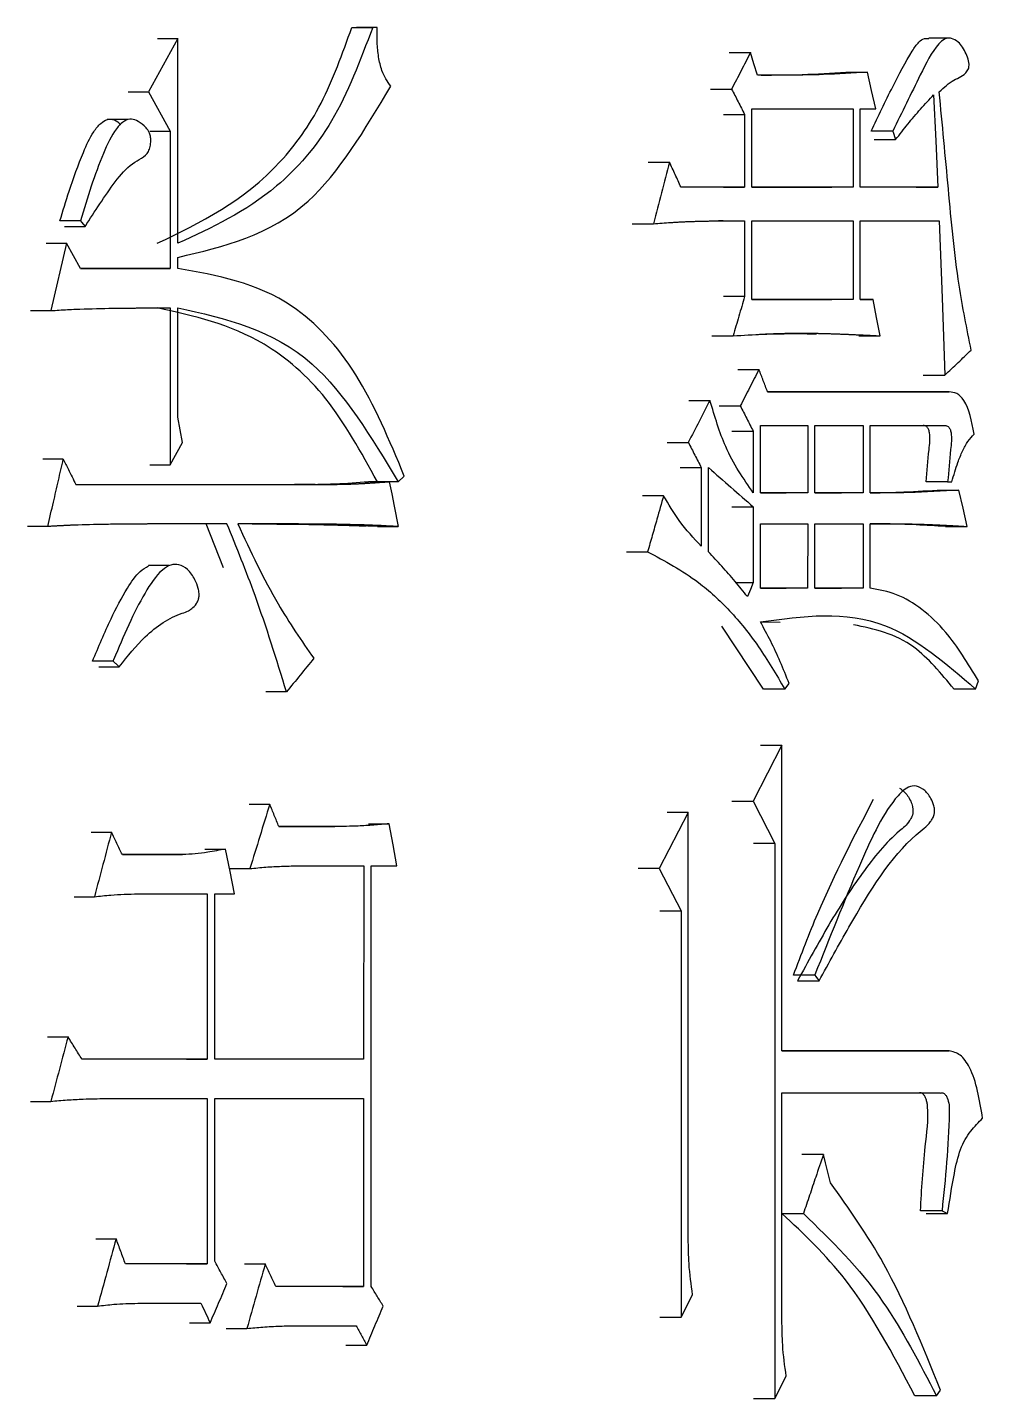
# Model space of a CAD drawing. Header units: millimetres. Extents: x 2003 to 4439, y 563 to 2285.
# Drawn here: x 2878.92 to 2882.61, y 730.32 to 735.61 of the extents above; entities that cross this region are included whole.
import ezdxf

# ---------------------------------------------------------------- set-up
doc = ezdxf.new("R2010")
doc.units = ezdxf.units.MM

msp = doc.modelspace()

# ---------------------------------------------------------------- linework, layer by layer
at = {"color": 7, "linetype": 'Continuous', "lineweight": 25}
for p, q in [((2880.2685, 735.6119), (2880.1884, 735.6119)), ((2880.2685, 735.6119), (2880.251, 735.6119)), ((2879.4991, 735.5686), (2879.3861, 735.3631)), ((2879.42, 735.5686), (2879.4991, 735.5686)), ((2879.4991, 734.779), (2879.4991, 735.5686)), ((2882.4809, 735.57), (2882.3972, 735.57)), ((2881.6267, 735.5146), (2881.7088, 735.5146)), ((2882.0775, 735.4389), (2882.1604, 735.4389)), ((2881.5546, 735.374), (2881.6365, 735.374)), ((2879.3071, 735.3631), (2879.3861, 735.3631)), ((2879.3861, 735.3631), (2879.4694, 735.2117)), ((2881.6045, 735.2766), (2881.6866, 735.2766)), ((2881.6866, 735.2766), (2881.6866, 734.9953)), ((2881.7143, 734.9953), (2881.7143, 735.2982)), ((2881.7143, 735.2982), (2882.1057, 735.2982)), ((2882.1057, 735.2982), (2882.1057, 734.9954)), ((2882.1331, 735.2982), (2882.1932, 735.2982)), ((2882.1331, 734.9954), (2882.1331, 735.2982)), ((2879.3055, 735.2563), (2879.2262, 735.2563)), ((2879.3903, 735.2117), (2879.4694, 735.2117)), ((2879.4694, 735.2117), (2879.4694, 734.6816)), ((2882.2587, 735.2117), (2882.1758, 735.2117)), ((2882.2587, 735.2117), (2882.2696, 735.1792)), ((2882.1867, 735.1792), (2882.2696, 735.1792)), ((2881.3147, 735.0927), (2881.3963, 735.0927)), ((2881.6866, 734.9953), (2881.4412, 734.9953)), ((2881.6045, 734.9953), (2881.6866, 734.9953)), ((2882.1057, 734.9954), (2881.7143, 734.9953)), ((2881.7143, 734.9953), (2882.0228, 734.9954)), ((2882.1057, 734.9954), (2882.0231, 734.9954)), ((2882.4324, 734.9954), (2882.1331, 734.9954)), ((2882.3493, 734.9954), (2882.4324, 734.9954)), ((2879.123, 734.8655), (2879.044, 734.8655)), ((2879.0619, 734.844), (2879.1409, 734.844)), ((2881.2531, 734.8547), (2881.3346, 734.8547)), ((2881.6042, 734.8655), (2881.586, 734.8655)), ((2881.6866, 734.8655), (2881.6866, 734.5735)), ((2881.7143, 734.5627), (2881.7143, 734.8655)), ((2881.7143, 734.8655), (2882.1057, 734.8655)), ((2882.1057, 734.8655), (2882.1057, 734.5627)), ((2882.1331, 734.8655), (2882.4379, 734.8655)), ((2882.1331, 734.5627), (2882.1331, 734.8655)), ((2878.9904, 734.779), (2879.069, 734.779)), ((2879.069, 734.779), (2879.0088, 734.5194)), ((2879.123, 734.6816), (2879.069, 734.779)), ((2879.4694, 734.6816), (2879.123, 734.6816)), ((2879.123, 734.6816), (2879.3899, 734.6816)), ((2879.3903, 734.6816), (2879.4694, 734.6816)), ((2879.4991, 734.6816), (2879.4991, 734.7249)), ((2881.6866, 734.5735), (2881.6045, 734.5735)), ((2879.4694, 734.5302), (2879.4694, 733.9244)), ((2879.4991, 734.1083), (2879.4991, 734.5302)), ((2882.1057, 734.5627), (2881.7143, 734.5627)), ((2881.7143, 734.5627), (2882.0228, 734.5627)), ((2882.1057, 734.5627), (2882.0231, 734.5627)), ((2882.1823, 734.5627), (2882.1331, 734.5627)), ((2882.1331, 734.5627), (2882.1823, 734.5627)), ((2878.9303, 734.5194), (2879.0088, 734.5194)), ((2881.5601, 734.422), (2881.6421, 734.422)), ((2882.1268, 734.422), (2882.2096, 734.422)), ((2881.6599, 734.2922), (2881.742, 734.2922)), ((2882.3763, 734.2706), (2882.4595, 734.2706)), ((2882.4757, 734.2057), (2881.7753, 734.2057)), ((2881.7753, 734.2057), (2882.3923, 734.2057)), ((2882.3923, 734.2057), (2882.4757, 734.2057)), ((2881.4711, 734.1732), (2881.5529, 734.1732)), ((2881.5879, 734.1516), (2881.6699, 734.1516)), ((2879.5169, 734.0109), (2879.4991, 734.1083)), ((2881.6378, 734.0542), (2881.7199, 734.0542)), ((2881.7199, 734.0542), (2881.7199, 733.8162)), ((2881.7476, 733.8163), (2881.7476, 734.0759)), ((2881.7476, 734.0759), (2881.93, 734.0759)), ((2881.93, 734.0759), (2881.93, 733.8163)), ((2881.9575, 733.8163), (2881.9575, 734.0759)), ((2881.9575, 734.0759), (2882.144, 734.0759)), ((2882.144, 734.0759), (2882.144, 733.8163)), ((2882.1714, 734.0759), (2882.4595, 734.0759)), ((2882.1714, 733.8163), (2882.1714, 734.0759)), ((2879.4694, 733.9244), (2879.5169, 734.0109)), ((2881.3874, 734.011), (2881.4691, 734.011)), ((2879.0569, 733.946), (2878.9784, 733.946)), ((2879.3903, 733.9244), (2879.4694, 733.9244)), ((2881.4377, 733.9136), (2881.5195, 733.9136)), ((2881.5195, 733.9136), (2881.5195, 733.6107)), ((2881.5474, 733.5891), (2881.5474, 733.9136)), ((2879.105, 733.8487), (2880.0295, 733.8487)), ((2879.105, 733.8487), (2879.9493, 733.8487)), ((2880.0295, 733.8487), (2879.9498, 733.8487)), ((2880.3149, 733.8595), (2880.2348, 733.8595)), ((2880.3497, 733.8595), (2880.2695, 733.8595)), ((2880.3497, 733.8595), (2880.3728, 733.8811)), ((2882.4703, 733.8595), (2882.3871, 733.8595)), ((2882.4703, 733.8595), (2882.4865, 733.8595)), ((2881.3739, 733.8055), (2881.2923, 733.8055)), ((2881.93, 733.8163), (2881.7476, 733.8163)), ((2881.7476, 733.8163), (2881.8473, 733.8163)), ((2881.93, 733.8163), (2881.8476, 733.8163)), ((2882.144, 733.8163), (2881.9575, 733.8163)), ((2881.9575, 733.8163), (2882.0611, 733.8163)), ((2882.144, 733.8163), (2882.0613, 733.8163)), ((2882.4301, 733.8271), (2882.5135, 733.8271)), ((2881.6378, 733.7622), (2881.7199, 733.7622)), ((2881.7199, 733.7622), (2881.7199, 733.4701)), ((2878.9968, 733.6864), (2878.9183, 733.6864)), ((2879.6753, 733.527), (2879.6088, 733.6972)), ((2879.7915, 733.6967), (2879.7301, 733.697)), ((2880.2691, 733.6864), (2880.1944, 733.6892)), ((2880.2695, 733.6864), (2880.3497, 733.6864)), ((2881.7476, 733.4485), (2881.7476, 733.6973)), ((2881.7476, 733.6973), (2881.93, 733.6973)), ((2881.93, 733.6973), (2881.9299, 733.4485)), ((2881.9575, 733.4485), (2881.9575, 733.6973)), ((2881.9575, 733.6973), (2882.144, 733.6973)), ((2882.144, 733.6973), (2882.144, 733.4485)), ((2882.1714, 733.4485), (2882.1714, 733.6973)), ((2882.4626, 733.6865), (2882.5459, 733.6865)), ((2881.2306, 733.5891), (2881.3121, 733.5891)), ((2879.4654, 733.5355), (2879.3859, 733.5355)), ((2881.6535, 733.4701), (2881.7199, 733.4701)), ((2881.9299, 733.4485), (2881.7476, 733.4485)), ((2881.7476, 733.4485), (2881.8473, 733.4485)), ((2881.9299, 733.4485), (2881.8476, 733.4485)), ((2882.144, 733.4485), (2881.9575, 733.4485)), ((2881.9575, 733.4485), (2882.0611, 733.4485)), ((2882.144, 733.4485), (2882.0613, 733.4485)), ((2881.8234, 733.3164), (2881.7482, 733.3175)), ((2881.7591, 733.059), (2881.5982, 733.302)), ((2879.1935, 733.1455), (2879.2727, 733.1455)), ((2879.9183, 733.0483), (2879.8387, 733.0483)), ((2881.8417, 733.059), (2881.8582, 733.0807)), ((2882.5783, 733.0593), (2882.495, 733.0593)), ((2882.5783, 733.0593), (2882.589, 733.0915)), ((2881.8306, 732.8427), (2881.7198, 732.6264)), ((2881.7484, 732.8427), (2881.8306, 732.8427)), ((2881.8306, 731.6636), (2881.8306, 732.8427)), ((2881.6378, 732.6264), (2881.7198, 732.6264)), ((2881.7198, 732.6264), (2881.803, 732.4641)), ((2879.7741, 732.6155), (2879.8536, 732.6155)), ((2881.4691, 732.5831), (2881.357, 732.3667)), ((2881.4691, 732.5831), (2881.3874, 732.5831)), ((2880.1055, 732.529), (2879.8888, 732.529)), ((2879.8888, 732.529), (2880.0252, 732.529)), ((2880.0256, 732.529), (2880.1055, 732.529)), ((2880.2348, 732.5398), (2880.3149, 732.5398)), ((2879.164, 732.5073), (2879.2428, 732.5073)), ((2881.803, 732.4641), (2881.7208, 732.4641)), ((2881.803, 732.4641), (2881.8029, 730.3223)), ((2879.5169, 732.4208), (2879.2847, 732.4208)), ((2879.2847, 732.4208), (2879.4374, 732.4208)), ((2879.4378, 732.4208), (2879.5169, 732.4208)), ((2879.6034, 732.4424), (2879.6827, 732.4424)), ((2879.6982, 732.3667), (2879.7771, 732.3667)), ((2879.9592, 732.3775), (2880.2162, 732.3775)), ((2880.2162, 732.3775), (2880.2161, 731.6311)), ((2880.2452, 732.3775), (2880.3439, 732.3775)), ((2881.357, 732.3667), (2881.2755, 732.3667)), ((2881.357, 732.3667), (2881.4412, 732.2045)), ((2879.0982, 732.2585), (2879.177, 732.2585)), ((2879.3443, 732.2694), (2879.6117, 732.2694)), ((2879.6117, 732.2694), (2879.6117, 731.6311)), ((2879.6413, 732.2694), (2879.7181, 732.2694)), ((2879.6413, 731.6311), (2879.6413, 732.2694)), ((2881.3595, 732.2045), (2881.4412, 732.2045)), ((2881.9574, 731.9557), (2881.8747, 731.9557)), ((2881.8912, 731.9341), (2881.9739, 731.9341)), ((2878.9964, 731.7177), (2879.075, 731.7177)), ((2879.6117, 731.6311), (2879.129, 731.6311)), ((2879.5325, 731.6311), (2879.6117, 731.6311)), ((2880.2161, 731.6311), (2879.6413, 731.6311)), ((2880.2161, 731.6311), (2880.1362, 731.6311)), ((2882.4757, 731.6636), (2881.8306, 731.6636)), ((2881.8306, 731.6636), (2882.3923, 731.6636)), ((2882.3924, 731.6636), (2882.4757, 731.6636)), ((2878.9303, 731.4689), (2879.0088, 731.4689)), ((2879.2189, 731.4797), (2879.6117, 731.4797)), ((2879.6117, 731.4797), (2879.6117, 730.8415)), ((2879.6413, 731.4797), (2880.2161, 731.4797)), ((2879.6413, 730.8523), (2879.6413, 731.4797)), ((2880.2161, 731.4797), (2880.2161, 730.7549)), ((2881.8306, 731.5014), (2882.4433, 731.5014)), ((2881.8306, 730.6251), (2881.8306, 731.5014)), ((2882.3599, 731.5014), (2882.4433, 731.5014)), ((2881.9905, 731.2634), (2881.908, 731.2634)), ((2881.8307, 731.0362), (2881.9134, 731.0362)), ((2882.4486, 731.047), (2882.3653, 731.047)), ((2882.4486, 731.047), (2882.4703, 731.0362)), ((2879.1819, 730.9388), (2879.2607, 730.9388)), ((2879.6117, 730.8415), (2879.2966, 730.8415)), ((2879.5325, 730.8415), (2879.6117, 730.8415)), ((2879.7564, 730.8415), (2879.8359, 730.8415)), ((2880.2161, 730.7549), (2879.8771, 730.7549)), ((2880.1362, 730.7549), (2880.2161, 730.7549)), ((2881.4411, 730.636), (2881.4859, 730.7225)), ((2879.1102, 730.6792), (2879.1889, 730.6792)), ((2879.3443, 730.69), (2879.588, 730.69)), ((2879.5443, 730.6143), (2879.6236, 730.6143)), ((2881.3595, 730.636), (2881.4411, 730.636)), ((2879.6859, 730.5927), (2879.7653, 730.5927)), ((2879.9592, 730.6035), (2880.187, 730.6035)), ((2880.1478, 730.5278), (2880.2278, 730.5278)), ((2881.8029, 730.3223), (2881.8472, 730.4088)), ((2882.427, 730.3331), (2882.4432, 730.3547)), ((2881.7207, 730.3223), (2881.8029, 730.3223)), ((2882.427, 730.3331), (2882.3437, 730.3331))]:
    msp.add_line(p, q, dxfattribs=at)
at = {"color": 7, "linetype": 'Continuous', "lineweight": 25, "flags": 128}
for points in [[(2880.171, 735.6119), (2880.2029, 735.6119), (2880.251, 735.6119)], [(2881.7365, 735.428), (2881.7226, 735.4713), (2881.7088, 735.5146)], [(2882.1932, 735.2982), (2882.1768, 735.3686), (2882.1604, 735.4389)], [(2882.4162, 735.3523), (2882.4243, 735.1738), (2882.4324, 734.9954)], [(2879.123, 734.8655), (2879.1276, 734.86), (2879.1343, 734.852), (2879.141, 734.8439)], [(2882.4379, 734.8655), (2882.4487, 734.5681), (2882.4595, 734.2706)], [(2882.2096, 734.422), (2882.1959, 734.4923), (2882.1823, 734.5627)], [(2880.3149, 733.8595), (2880.3244, 733.8122), (2880.3339, 733.7648), (2880.3497, 733.6864)], [(2882.5459, 733.6865), (2882.5297, 733.7568), (2882.5135, 733.8271)], [(2881.7199, 733.4701), (2881.7088, 733.4431), (2881.6977, 733.416)], [(2881.8417, 733.059), (2881.811, 733.059), (2881.7851, 733.059), (2881.7591, 733.059)], [(2881.4691, 730.9388), (2881.4691, 731.4858), (2881.4691, 732.5831)], [(2880.3439, 732.3775), (2880.3294, 732.4587), (2880.3149, 732.5398)], [(2879.7181, 732.2694), (2879.7004, 732.3559), (2879.6827, 732.4424)], [(2880.2452, 730.7549), (2880.2452, 731.3888), (2880.2452, 732.3775)], [(2881.4412, 732.2045), (2881.4411, 731.6575), (2881.4411, 730.636)], [(2881.9574, 731.9557), (2881.9616, 731.9502), (2881.9678, 731.9422), (2881.9739, 731.9341)], [(2882.018, 731.1552), (2882.0064, 731.2007), (2881.9984, 731.2321), (2881.9905, 731.2634)], [(2882.3871, 731.0362), (2882.4208, 731.0362), (2882.4455, 731.0362), (2882.4703, 731.0362)]]:
    msp.add_lwpolyline(points, dxfattribs=at)
at = {"color": 7, "linetype": 'Continuous', "lineweight": 25}
for points, knots in [([(2879.4196, 734.779), (2879.5864, 734.8596), (2879.8209, 734.9728), (2880.0622, 735.3103), (2880.1341, 735.5105), (2880.1706, 735.6119)], [0, 0, 0, 0, 0.549349, 0.771863, 1, 1, 1, 1]), ([(2880.251, 735.6119), (2880.2029, 735.4849), (2880.108, 735.2346), (2879.8449, 734.9382), (2879.6296, 734.8391), (2879.4991, 734.779)], [0, 0, 0, 0, 0.288413, 0.568681, 1, 1, 1, 1]), ([(2880.3207, 735.3848), (2880.308, 735.4035), (2880.2866, 735.4347), (2880.273, 735.498), (2880.2674, 735.5544), (2880.2681, 735.5927), (2880.2685, 735.6119)], [0, 0, 0, 0, 0.328875, 0.550213, 0.774687, 1, 1, 1, 1]), ([(2882.1756, 735.2117), (2882.2028, 735.2694), (2882.2533, 735.3761), (2882.3143, 735.4919), (2882.3557, 735.5544), (2882.3784, 735.5709), (2882.3915, 735.5695), (2882.3971, 735.5689)], [0, 0, 0, 0, 0.413641, 0.765896, 0.87196, 0.944962, 1, 1, 1, 1]), ([(2882.4378, 735.3632), (2882.4564, 735.3804), (2882.4832, 735.4053), (2882.5212, 735.4211), (2882.5411, 735.4346), (2882.5504, 735.4517), (2882.5529, 735.4609), (2882.5534, 735.4715), (2882.5503, 735.4892), (2882.5375, 735.5207), (2882.5158, 735.5555), (2882.4854, 735.5716), (2882.4587, 735.5707), (2882.414, 735.528), (2882.3503, 735.4004), (2882.2937, 735.2839), (2882.2587, 735.2117)], [0, 0, 0, 0, 0.116369, 0.168042, 0.220216, 0.232026, 0.241704, 0.251433, 0.264352, 0.29834, 0.371993, 0.42265, 0.473324, 0.517975, 0.701297, 1, 1, 1, 1]), ([(2881.7088, 735.5146), (2881.6967, 735.4911), (2881.6727, 735.4443), (2881.6486, 735.3974), (2881.6365, 735.374)], [0, 0, 0, 0, 0.499999, 1, 1, 1, 1]), ([(2882.1604, 735.4389), (2882.104, 735.4355), (2882.044, 735.4319), (2881.9802, 735.4298), (2881.9695, 735.4295), (2881.9553, 735.4292), (2881.9411, 735.4289), (2881.9269, 735.4286), (2881.9163, 735.4284), (2881.902, 735.4282), (2881.8878, 735.4281), (2881.8736, 735.428), (2881.8647, 735.4279), (2881.8576, 735.4279), (2881.8522, 735.4279), (2881.8469, 735.4279), (2881.8397, 735.4278), (2881.8326, 735.4278), (2881.8255, 735.4278), (2881.8201, 735.4278), (2881.813, 735.4278), (2881.8059, 735.4278), (2881.7987, 735.4278), (2881.7934, 735.4279), (2881.7862, 735.4279), (2881.7791, 735.4279), (2881.772, 735.4279), (2881.7666, 735.4279), (2881.7621, 735.4279), (2881.7577, 735.428), (2881.7541, 735.428), (2881.7505, 735.428), (2881.7478, 735.428), (2881.7451, 735.428), (2881.7414, 735.428), (2881.7385, 735.428), (2881.7365, 735.428)], [0, 0, 0, 0, 0.4019587, 0.4270807, 0.4522028, 0.4773248, 0.527569, 0.552691, 0.5778131, 0.6029351, 0.6531793, 0.6783013, 0.7034234, 0.7159844, 0.7285454, 0.7411064, 0.7536675, 0.7787895, 0.7913505, 0.8039115, 0.8164726, 0.8415946, 0.8541556, 0.8667167, 0.8792777, 0.9043997, 0.9169607, 0.9295218, 0.9420828, 0.9483633, 0.9609243, 0.9672048, 0.9734854, 0.9797659, 0.9860464, 1, 1, 1, 1]), ([(2881.7508, 735.428), (2881.8037, 735.4283), (2881.9131, 735.4288), (2882.0214, 735.4354), (2882.0775, 735.4389)], [0, 0, 0, 0, 0.4830593, 1, 1, 1, 1]), ([(2879.4991, 734.7249), (2879.6764, 734.7666), (2879.9968, 734.8421), (2880.2207, 735.2172), (2880.3207, 735.3848)], [0, 0, 0, 0, 0.55346, 1, 1, 1, 1]), ([(2881.6365, 735.374), (2881.6449, 735.3577), (2881.6616, 735.3253), (2881.6782, 735.2928), (2881.6866, 735.2766)], [0, 0, 0, 0, 0.5, 1, 1, 1, 1]), ([(2882.2696, 735.1792), (2882.2851, 735.1994), (2882.3166, 735.2402), (2882.3658, 735.2974), (2882.3994, 735.334), (2882.4162, 735.3523)], [0, 0, 0, 0, 0.32693, 0.663295, 1, 1, 1, 1]), ([(2882.5612, 734.3671), (2882.5444, 734.45), (2882.5037, 734.6517), (2882.4733, 734.9896), (2882.4496, 735.2386), (2882.4378, 735.3632)], [0, 0, 0, 0, 0.258422, 0.628983, 1, 1, 1, 1]), ([(2879.044, 734.8655), (2879.0553, 734.9038), (2879.0824, 734.9948), (2879.1249, 735.1107), (2879.1656, 735.2011), (2879.1989, 735.2418), (2879.2265, 735.2596), (2879.2546, 735.2582), (2879.271, 735.2446), (2879.2793, 735.2377)], [0, 0, 0, 0, 0.214509, 0.509856, 0.682333, 0.775387, 0.849127, 0.923756, 1, 1, 1, 1]), ([(2879.141, 734.844), (2879.1456, 734.8514), (2879.1691, 734.8883), (2879.2313, 734.9814), (2879.3015, 735.0826), (2879.369, 735.1111), (2879.3857, 735.1328), (2879.3928, 735.1525), (2879.3954, 735.1731), (2879.3938, 735.1922), (2879.3876, 735.2101), (2879.372, 735.2319), (2879.3485, 735.249), (2879.3198, 735.2614), (2879.2895, 735.2519), (2879.249, 735.211), (2879.2079, 735.12), (2879.1631, 734.9997), (2879.1364, 734.9104), (2879.123, 734.8655)], [0, 0, 0, 0, 0.025946, 0.129765, 0.338783, 0.385933, 0.404152, 0.422428, 0.440778, 0.454644, 0.468541, 0.48998, 0.535407, 0.570955, 0.607001, 0.655235, 0.757864, 0.878395, 1, 1, 1, 1]), ([(2881.3963, 735.0927), (2881.3861, 735.053), (2881.3655, 734.9737), (2881.3449, 734.8944), (2881.3346, 734.8547)], [0, 0, 0, 0, 0.499999, 1, 1, 1, 1]), ([(2881.4412, 734.9953), (2881.4337, 735.0116), (2881.4188, 735.044), (2881.4038, 735.0765), (2881.3963, 735.0927)], [0, 0, 0, 0, 0.500001, 1, 1, 1, 1]), ([(2881.3346, 734.8547), (2881.3568, 734.8563), (2881.3846, 734.8583), (2881.4152, 734.8602), (2881.4249, 734.8608), (2881.4318, 734.8612), (2881.4415, 734.8617), (2881.4526, 734.8622), (2881.4637, 734.8628), (2881.4748, 734.8632), (2881.4859, 734.8636), (2881.497, 734.864), (2881.5081, 734.8643), (2881.5191, 734.8646), (2881.5302, 734.8648), (2881.5385, 734.865), (2881.5468, 734.8651), (2881.5551, 734.8652), (2881.5634, 734.8653), (2881.5703, 734.8654), (2881.5758, 734.8654), (2881.58, 734.8655), (2881.5855, 734.8655), (2881.591, 734.8655), (2881.5965, 734.8656), (2881.6021, 734.8656), (2881.6076, 734.8656), (2881.6131, 734.8656), (2881.6186, 734.8656), (2881.6241, 734.8656), (2881.6297, 734.8656), (2881.6352, 734.8656), (2881.6407, 734.8656), (2881.6462, 734.8656), (2881.6517, 734.8656), (2881.6572, 734.8656), (2881.6627, 734.8656), (2881.6682, 734.8656), (2881.6737, 734.8656), (2881.6803, 734.8656), (2881.6841, 734.8655), (2881.6866, 734.8655)], [0, 0, 0, 0, 0.188751, 0.235938, 0.259532, 0.271329, 0.294923, 0.342111, 0.365705, 0.389298, 0.436486, 0.46008, 0.483674, 0.530861, 0.554455, 0.578049, 0.601643, 0.625237, 0.648831, 0.672424, 0.684221, 0.696018, 0.707815, 0.731409, 0.743206, 0.755003, 0.778597, 0.790394, 0.80219, 0.825784, 0.837581, 0.849378, 0.872972, 0.884769, 0.896566, 0.92016, 0.931957, 0.943753, 0.967347, 0.979144, 1, 1, 1, 1]), ([(2880.3728, 733.8811), (2880.3155, 734.0192), (2880.2025, 734.2911), (2879.9013, 734.6115), (2879.6507, 734.6552), (2879.4991, 734.6816)], [0, 0, 0, 0, 0.289357, 0.569882, 1, 1, 1, 1]), ([(2879.0088, 734.5194), (2879.0302, 734.5208), (2879.0622, 734.5231), (2879.1368, 734.526), (2879.2113, 734.5281), (2879.2776, 734.5289), (2879.3028, 734.5292), (2879.3095, 734.5292), (2879.3161, 734.5293), (2879.324, 734.5294), (2879.332, 734.5295), (2879.3386, 734.5295), (2879.3452, 734.5296), (2879.3518, 734.5296), (2879.3598, 734.5297), (2879.3677, 734.5297), (2879.3756, 734.5298), (2879.3823, 734.5298), (2879.3889, 734.5299), (2879.3955, 734.5299), (2879.4034, 734.5299), (2879.41, 734.53), (2879.4153, 734.53), (2879.4193, 734.53), (2879.4232, 734.53), (2879.4272, 734.53), (2879.4312, 734.53), (2879.4351, 734.5301), (2879.4391, 734.5301), (2879.443, 734.5301), (2879.447, 734.5301), (2879.451, 734.5301), (2879.4543, 734.5301), (2879.4576, 734.5301), (2879.4624, 734.5302), (2879.4665, 734.5302), (2879.4694, 734.5302)], [0, 0, 0, 0, 0.1383433, 0.207516, 0.4842053, 0.6225493, 0.6398422, 0.6484887, 0.6657816, 0.6830745, 0.7003674, 0.7176603, 0.7263067, 0.7435996, 0.7608926, 0.7781855, 0.7954784, 0.8127713, 0.8214177, 0.8387106, 0.8560035, 0.8732965, 0.8819429, 0.8905894, 0.8992358, 0.9078823, 0.9165287, 0.9251752, 0.9338216, 0.9424681, 0.9511145, 0.959761, 0.9684074, 0.9727307, 0.9813771, 1, 1, 1, 1]), ([(2880.2691, 733.8595), (2880.2063, 733.9729), (2880.0823, 734.197), (2879.7907, 734.4475), (2879.5598, 734.499), (2879.4196, 734.5302)], [0, 0, 0, 0, 0.287054, 0.56721, 1, 1, 1, 1]), ([(2879.4991, 734.5302), (2879.6819, 734.4891), (2880.0127, 734.4148), (2880.2455, 734.0311), (2880.3497, 733.8595)], [0, 0, 0, 0, 0.552698, 1, 1, 1, 1]), ([(2881.6421, 734.422), (2881.6811, 734.4245), (2881.7225, 734.4271), (2881.765, 734.4291), (2881.7698, 734.4294), (2881.7735, 734.4295), (2881.7783, 734.4297), (2881.7832, 734.4299), (2881.788, 734.4301), (2881.7917, 734.4303), (2881.7965, 734.4305), (2881.8014, 734.4306), (2881.8062, 734.4308), (2881.8099, 734.4309), (2881.8135, 734.431), (2881.8183, 734.4312), (2881.8232, 734.4313), (2881.828, 734.4314), (2881.8317, 734.4315), (2881.8365, 734.4317), (2881.8414, 734.4318), (2881.8462, 734.4319), (2881.8498, 734.4319), (2881.8571, 734.4321), (2881.8825, 734.4324), (2881.9079, 734.4325), (2881.9297, 734.4323), (2881.9333, 734.4323), (2881.9381, 734.4322), (2881.943, 734.4322), (2881.9478, 734.4321), (2881.9514, 734.4321), (2881.9562, 734.432), (2881.9611, 734.4319), (2881.9659, 734.4318), (2881.9695, 734.4318), (2881.9731, 734.4317), (2881.978, 734.4316), (2881.9828, 734.4315), (2881.9876, 734.4314), (2881.9912, 734.4313), (2881.996, 734.4311), (2882.0009, 734.431), (2882.0057, 734.4309), (2882.0093, 734.4308), (2882.0129, 734.4307), (2882.0177, 734.4305), (2882.0225, 734.4304), (2882.0274, 734.4302), (2882.031, 734.4301), (2882.0358, 734.4299), (2882.0406, 734.4298), (2882.0454, 734.4296), (2882.049, 734.4294), (2882.0538, 734.4293), (2882.0586, 734.4291), (2882.0634, 734.4289), (2882.067, 734.4287), (2882.0707, 734.4286), (2882.0755, 734.4284), (2882.0803, 734.4282), (2882.0851, 734.428), (2882.0887, 734.4279), (2882.0935, 734.4276), (2882.0983, 734.4274), (2882.1031, 734.4272), (2882.1067, 734.4271), (2882.1103, 734.4269), (2882.1151, 734.4267), (2882.1199, 734.4265), (2882.1247, 734.4262), (2882.1283, 734.4261), (2882.1331, 734.4259), (2882.1379, 734.4256), (2882.1427, 734.4254), (2882.1463, 734.4252), (2882.1499, 734.425), (2882.1547, 734.4248), (2882.1594, 734.4246), (2882.1642, 734.4243), (2882.1678, 734.4242), (2882.1726, 734.4239), (2882.1774, 734.4237), (2882.1822, 734.4234), (2882.1858, 734.4233), (2882.1894, 734.4231), (2882.1942, 734.4228), (2882.199, 734.4226), (2882.2045, 734.4223), (2882.2076, 734.4221), (2882.2096, 734.422)], [0, 0, 0, 0, 0.204304, 0.217073, 0.223457, 0.229841, 0.236226, 0.248995, 0.255379, 0.261764, 0.268148, 0.280917, 0.287302, 0.293686, 0.300071, 0.306455, 0.319224, 0.325609, 0.331993, 0.338378, 0.351147, 0.357531, 0.363915, 0.3703, 0.395838, 0.497991, 0.504375, 0.51076, 0.517144, 0.529913, 0.536298, 0.542682, 0.549067, 0.561836, 0.56822, 0.574605, 0.580989, 0.587374, 0.600143, 0.606527, 0.612912, 0.619296, 0.632065, 0.638449, 0.644834, 0.651218, 0.657603, 0.670372, 0.676756, 0.683141, 0.689525, 0.702294, 0.708679, 0.715063, 0.721448, 0.734217, 0.740601, 0.746986, 0.75337, 0.759755, 0.772523, 0.778908, 0.785292, 0.791677, 0.804446, 0.81083, 0.817215, 0.823599, 0.829984, 0.842753, 0.849137, 0.855522, 0.861906, 0.874675, 0.88106, 0.887444, 0.893828, 0.900213, 0.912982, 0.919366, 0.925751, 0.932135, 0.944904, 0.951289, 0.957673, 0.964058, 0.970442, 0.983211, 0.989596, 1, 1, 1, 1]), ([(2881.7306, 734.4274), (2881.7364, 734.4276), (2881.7578, 734.4286), (2881.8765, 734.4317), (2881.9322, 734.4303), (2881.9643, 734.4295)], [0, 0, 0, 0, 0.138746, 0.50373, 1, 1, 1, 1]), ([(2882.4595, 734.2706), (2882.4765, 734.2867), (2882.5104, 734.3189), (2882.5443, 734.351), (2882.5612, 734.3671)], [0, 0, 0, 0, 0.4999992, 1, 1, 1, 1]), ([(2881.742, 734.2922), (2881.73, 734.2688), (2881.706, 734.2219), (2881.6819, 734.175), (2881.6699, 734.1516)], [0, 0, 0, 0, 0.499999, 1, 1, 1, 1]), ([(2881.7753, 734.2057), (2881.7698, 734.2201), (2881.7587, 734.249), (2881.7476, 734.2778), (2881.742, 734.2922)], [0, 0, 0, 0, 0.499999, 1, 1, 1, 1]), ([(2882.5728, 734.0434), (2882.5631, 734.0923), (2882.5498, 734.1594), (2882.5063, 734.2034), (2882.4859, 734.2049), (2882.4757, 734.2057)], [0, 0, 0, 0, 0.574728, 0.788861, 1, 1, 1, 1]), ([(2881.5529, 734.1732), (2881.539, 734.1462), (2881.5111, 734.0921), (2881.4831, 734.038), (2881.4691, 734.011)], [0, 0, 0, 0, 0.499999, 1, 1, 1, 1]), ([(2881.7198, 733.8162), (2881.6816, 733.8718), (2881.6125, 733.9718), (2881.5713, 734.1112), (2881.5529, 734.1732)], [0, 0, 0, 0, 0.5548825, 1, 1, 1, 1]), ([(2881.6699, 734.1516), (2881.6782, 734.1354), (2881.6949, 734.1029), (2881.7115, 734.0705), (2881.7199, 734.0542)], [0, 0, 0, 0, 0.499999, 1, 1, 1, 1]), ([(2882.3869, 733.8595), (2882.3904, 733.9002), (2882.3958, 733.9618), (2882.4042, 734.0329), (2882.3966, 734.0627), (2882.3884, 734.0751), (2882.3808, 734.0756), (2882.3761, 734.0759)], [0, 0, 0, 0, 0.509608, 0.773823, 0.838368, 0.899921, 1, 1, 1, 1]), ([(2882.4595, 734.0759), (2882.4642, 734.0756), (2882.4717, 734.0751), (2882.48, 734.0627), (2882.4876, 734.0329), (2882.4791, 733.9618), (2882.4738, 733.9002), (2882.4703, 733.8595)], [0, 0, 0, 0, 0.100185, 0.161773, 0.226321, 0.490481, 1, 1, 1, 1]), ([(2881.4691, 734.011), (2881.4775, 733.9947), (2881.4943, 733.9623), (2881.5111, 733.9298), (2881.5195, 733.9136)], [0, 0, 0, 0, 0.499999, 1, 1, 1, 1]), ([(2882.4865, 733.8595), (2882.4938, 733.8847), (2882.5058, 733.926), (2882.527, 733.9777), (2882.5477, 734.0165), (2882.5645, 734.0345), (2882.5728, 734.0434)], [0, 0, 0, 0, 0.346429, 0.567932, 0.786121, 1, 1, 1, 1]), ([(2878.9968, 733.6864), (2879.0041, 733.7179), (2879.0178, 733.7769), (2879.0378, 733.8635), (2879.0506, 733.9185), (2879.0569, 733.946)], [0, 0, 0, 0, 0.364009, 0.682004, 1, 1, 1, 1]), ([(2879.0569, 733.946), (2879.0634, 733.9329), (2879.0747, 733.9101), (2879.0907, 733.8777), (2879.1002, 733.8584), (2879.105, 733.8487)], [0, 0, 0, 0, 0.404151, 0.702075, 1, 1, 1, 1]), ([(2881.5474, 733.9136), (2881.5762, 733.8884), (2881.6338, 733.8379), (2881.6912, 733.7874), (2881.7199, 733.7622)], [0, 0, 0, 0, 0.5, 1, 1, 1, 1]), ([(2879.9493, 733.8487), (2879.9759, 733.8487), (2880.029, 733.8488), (2880.1241, 733.8514), (2880.1924, 733.8564), (2880.2343, 733.8595)], [0, 0, 0, 0, 0.2784325, 0.5568755, 1, 1, 1, 1]), ([(2880.0295, 733.8487), (2880.0561, 733.8488), (2880.0893, 733.8488), (2880.1257, 733.8494), (2880.1373, 733.8497), (2880.1439, 733.8498), (2880.1489, 733.85), (2880.1538, 733.8501), (2880.158, 733.8502), (2880.1621, 733.8504), (2880.1663, 733.8505), (2880.1712, 733.8507), (2880.1762, 733.8509), (2880.1803, 733.851), (2880.1844, 733.8512), (2880.1886, 733.8514), (2880.1935, 733.8516), (2880.1985, 733.8519), (2880.2034, 733.8521), (2880.2076, 733.8523), (2880.2117, 733.8526), (2880.2158, 733.8528), (2880.2208, 733.8531), (2880.2249, 733.8533), (2880.229, 733.8536), (2880.2331, 733.8538), (2880.2381, 733.8541), (2880.243, 733.8545), (2880.2472, 733.8547), (2880.2513, 733.855), (2880.2554, 733.8553), (2880.2604, 733.8556), (2880.2653, 733.8559), (2880.2694, 733.8562), (2880.2735, 733.8565), (2880.2777, 733.8568), (2880.2826, 733.8572), (2880.2875, 733.8575), (2880.2917, 733.8578), (2880.2958, 733.8581), (2880.2999, 733.8584), (2880.3049, 733.8588), (2880.3099, 733.8591), (2880.3132, 733.8594), (2880.3149, 733.8595)], [0, 0, 0, 0, 0.2780678, 0.3475847, 0.3823431, 0.3997222, 0.4171014, 0.4344806, 0.4518598, 0.4605494, 0.4779286, 0.4953078, 0.512687, 0.5300662, 0.5387558, 0.556135, 0.5735142, 0.5908934, 0.6082725, 0.6256517, 0.6343413, 0.6517205, 0.6690997, 0.6864789, 0.6951685, 0.7125477, 0.7299269, 0.7473061, 0.7646853, 0.7733748, 0.790754, 0.8081332, 0.8255124, 0.8428916, 0.8515812, 0.8689604, 0.8863396, 0.9037188, 0.921098, 0.9297875, 0.9471667, 0.9645459, 0.9822729, 1, 1, 1, 1]), ([(2881.3739, 733.8054), (2881.3653, 733.7753), (2881.3507, 733.7242), (2881.3301, 733.6521), (2881.3181, 733.6101), (2881.3121, 733.5891)], [0, 0, 0, 0, 0.417945, 0.708972, 1, 1, 1, 1]), ([(2881.5195, 733.6107), (2881.4901, 733.6418), (2881.4376, 733.6974), (2881.3934, 733.7723), (2881.3739, 733.8054)], [0, 0, 0, 0, 0.557716, 1, 1, 1, 1]), ([(2882.5135, 733.8271), (2882.4493, 733.823), (2882.3819, 733.8187), (2882.3127, 733.8173), (2882.3065, 733.8172), (2882.3018, 733.8171), (2882.2972, 733.817), (2882.2925, 733.817), (2882.2863, 733.8169), (2882.2801, 733.8168), (2882.2739, 733.8167), (2882.2693, 733.8167), (2882.2646, 733.8166), (2882.26, 733.8166), (2882.2553, 733.8166), (2882.2491, 733.8165), (2882.2429, 733.8165), (2882.2367, 733.8164), (2882.232, 733.8164), (2882.2274, 733.8164), (2882.2227, 733.8164), (2882.218, 733.8164), (2882.2118, 733.8163), (2882.2056, 733.8163), (2882.1994, 733.8163), (2882.1947, 733.8163), (2882.19, 733.8163), (2882.1854, 733.8163), (2882.1791, 733.8163), (2882.1745, 733.8163), (2882.1714, 733.8163)], [0, 0, 0, 0, 0.565918, 0.593048, 0.606612, 0.620177, 0.633741, 0.647306, 0.66087, 0.688, 0.701564, 0.715129, 0.728693, 0.742258, 0.755822, 0.769387, 0.796516, 0.810081, 0.823645, 0.83721, 0.850774, 0.864339, 0.877904, 0.905033, 0.918597, 0.932162, 0.945726, 0.959291, 0.972856, 1, 1, 1, 1]), ([(2882.1714, 733.8166), (2882.1761, 733.8166), (2882.2133, 733.8167), (2882.2997, 733.8189), (2882.381, 733.824), (2882.4301, 733.8271)], [0, 0, 0, 0, 0.054827, 0.428472, 1, 1, 1, 1]), ([(2879.6886, 733.6972), (2879.6507, 733.6972), (2879.6081, 733.6971), (2879.5631, 733.697), (2879.5512, 733.697), (2879.5417, 733.6969), (2879.5298, 733.6969), (2879.518, 733.6969), (2879.499, 733.6968), (2879.4799, 733.6967), (2879.4561, 733.6966), (2879.4371, 733.6965), (2879.4133, 733.6964), (2879.3942, 733.6963), (2879.3608, 733.6961), (2879.3274, 733.6958), (2879.2796, 733.6955), (2879.2119, 733.6946), (2879.1438, 733.6935), (2879.09, 733.6914), (2879.0704, 733.6905), (2879.0557, 733.6897), (2879.0434, 733.6891), (2879.0336, 733.6885), (2879.0238, 733.688), (2879.0115, 733.6873), (2879.0017, 733.6867), (2878.9968, 733.6864)], [0, 0, 0, 0, 0.165615, 0.186317, 0.196668, 0.21737, 0.227722, 0.248424, 0.269126, 0.31053, 0.331232, 0.372636, 0.393338, 0.434742, 0.455444, 0.538253, 0.579657, 0.662465, 0.831215, 0.873409, 0.894506, 0.915603, 0.9367, 0.947248, 0.957797, 0.978898, 1, 1, 1, 1]), ([(2879.9183, 733.0483), (2879.8795, 733.1738), (2879.8104, 733.3973), (2879.7258, 733.6058), (2879.6886, 733.6972)], [0, 0, 0, 0, 0.561153, 1, 1, 1, 1]), ([(2880.3497, 733.6864), (2880.3453, 733.6867), (2880.3365, 733.6871), (2880.3255, 733.6877), (2880.3145, 733.6883), (2880.3057, 733.6887), (2880.2947, 733.6893), (2880.2859, 733.6897), (2880.2749, 733.6902), (2880.2661, 733.6906), (2880.255, 733.6911), (2880.2462, 733.6915), (2880.2374, 733.6918), (2880.2286, 733.6921), (2880.2131, 733.6927), (2880.1646, 733.6939), (2880.1115, 733.6952), (2880.0316, 733.6958), (2879.9828, 733.6962), (2879.9383, 733.6965), (2879.9271, 733.6965), (2879.9182, 733.6966), (2879.9093, 733.6966), (2879.9004, 733.6967), (2879.8893, 733.6967), (2879.8804, 733.6968), (2879.8692, 733.6968), (2879.8603, 733.6968), (2879.8491, 733.6969), (2879.8402, 733.6969), (2879.829, 733.697), (2879.8201, 733.697), (2879.8112, 733.697), (2879.8022, 733.697), (2879.7933, 733.6971), (2879.7855, 733.6971), (2879.7799, 733.6971), (2879.7754, 733.6971), (2879.7698, 733.6971), (2879.7654, 733.6972), (2879.7609, 733.6972), (2879.7564, 733.6972), (2879.7519, 733.6972), (2879.7463, 733.6972), (2879.7419, 733.6972), (2879.736, 733.6972), (2879.7324, 733.6972), (2879.7299, 733.6972)], [0, 0, 0, 0, 0.021479, 0.042959, 0.053699, 0.075178, 0.085918, 0.107397, 0.118137, 0.139616, 0.150356, 0.171836, 0.182575, 0.193315, 0.214795, 0.257754, 0.42959, 0.472549, 0.644384, 0.665864, 0.687343, 0.698083, 0.708823, 0.730302, 0.741042, 0.762521, 0.773261, 0.79474, 0.80548, 0.82696, 0.837699, 0.859179, 0.869918, 0.880658, 0.902138, 0.912877, 0.918247, 0.928987, 0.934357, 0.945097, 0.950466, 0.955836, 0.966576, 0.971946, 0.982686, 0.988055, 1, 1, 1, 1]), ([(2879.7299, 733.6972), (2879.7798, 733.5908), (2879.8681, 733.402), (2879.9764, 733.246), (2880.0236, 733.178)], [0, 0, 0, 0, 0.563978, 1, 1, 1, 1]), ([(2879.7862, 733.6968), (2879.8708, 733.6963), (2879.9954, 733.6954), (2880.1294, 733.692), (2880.1937, 733.6899), (2880.2193, 733.6891), (2880.2252, 733.6888), (2880.2258, 733.6888), (2880.2258, 733.6888), (2880.2258, 733.6888)], [0, 0, 0, 0, 0.536997, 0.791256, 0.944497, 0.993019, 0.997393, 0.999213, 1, 1, 1, 1]), ([(2882.1714, 733.6973), (2882.1726, 733.6973), (2882.175, 733.6973), (2882.1786, 733.6973), (2882.1822, 733.6973), (2882.1852, 733.6973), (2882.1894, 733.6973), (2882.1936, 733.6973), (2882.1996, 733.6973), (2882.2044, 733.6973), (2882.2104, 733.6973), (2882.2165, 733.6973), (2882.2225, 733.6973), (2882.2285, 733.6972), (2882.2345, 733.6972), (2882.2405, 733.6972), (2882.2465, 733.6972), (2882.2513, 733.6972), (2882.2573, 733.6971), (2882.2633, 733.6971), (2882.2693, 733.6971), (2882.2753, 733.697), (2882.2813, 733.697), (2882.2873, 733.6969), (2882.2933, 733.6968), (2882.2992, 733.6968), (2882.3052, 733.6967), (2882.3112, 733.6966), (2882.316, 733.6965), (2882.322, 733.6964), (2882.328, 733.6963), (2882.334, 733.6962), (2882.34, 733.696), (2882.3459, 733.6959), (2882.3519, 733.6958), (2882.3579, 733.6956), (2882.3627, 733.6955), (2882.3687, 733.6953), (2882.3746, 733.6951), (2882.3806, 733.6949), (2882.3866, 733.6947), (2882.3925, 733.6944), (2882.3985, 733.6942), (2882.4045, 733.694), (2882.4104, 733.6937), (2882.4164, 733.6935), (2882.4224, 733.6932), (2882.4271, 733.693), (2882.4331, 733.6927), (2882.4391, 733.6924), (2882.445, 733.6921), (2882.451, 733.6918), (2882.4569, 733.6915), (2882.4629, 733.6912), (2882.4688, 733.6909), (2882.4736, 733.6906), (2882.4796, 733.6903), (2882.4855, 733.69), (2882.4926, 733.6896), (2882.4986, 733.6892), (2882.5045, 733.6889), (2882.5093, 733.6886), (2882.5152, 733.6883), (2882.5212, 733.6879), (2882.5271, 733.6876), (2882.533, 733.6872), (2882.5389, 733.6869), (2882.5436, 733.6866), (2882.5459, 733.6865)], [0, 0, 0, 0, 0.009575, 0.019151, 0.028726, 0.038301, 0.043088, 0.062238, 0.071814, 0.090964, 0.100539, 0.119689, 0.138839, 0.148414, 0.167565, 0.186715, 0.19629, 0.21544, 0.225015, 0.244165, 0.263315, 0.272891, 0.292041, 0.311191, 0.320766, 0.339916, 0.359066, 0.368641, 0.387792, 0.397367, 0.416517, 0.435667, 0.445242, 0.464392, 0.483543, 0.493118, 0.512268, 0.521843, 0.540993, 0.560143, 0.569718, 0.588869, 0.608019, 0.617594, 0.636744, 0.655894, 0.665469, 0.68462, 0.694195, 0.713345, 0.732495, 0.74207, 0.76122, 0.780371, 0.789946, 0.809096, 0.818671, 0.837821, 0.856971, 0.876121, 0.885697, 0.904847, 0.914422, 0.933572, 0.952722, 0.962297, 0.981149, 1, 1, 1, 1]), ([(2882.4624, 733.6865), (2882.4244, 733.6888), (2882.3483, 733.6936), (2882.2513, 733.6968), (2882.1921, 733.6968), (2882.1714, 733.6969)], [0, 0, 0, 0, 0.393796, 0.787608, 1, 1, 1, 1]), ([(2881.3121, 733.5891), (2881.3786, 733.5535), (2881.4886, 733.4947), (2881.6308, 733.3653), (2881.7428, 733.2268), (2881.8086, 733.1152), (2881.8417, 733.059)], [0, 0, 0, 0, 0.335049, 0.554128, 0.775717, 1, 1, 1, 1]), ([(2881.6977, 733.416), (2881.6818, 733.4358), (2881.6494, 733.476), (2881.5991, 733.5333), (2881.5646, 733.5705), (2881.5474, 733.5891)], [0, 0, 0, 0, 0.325438, 0.662606, 1, 1, 1, 1]), ([(2879.1696, 733.1672), (2879.1928, 733.2224), (2879.2342, 733.321), (2879.2953, 733.4373), (2879.3442, 733.5098), (2879.3748, 733.5284), (2879.3856, 733.535)], [0, 0, 0, 0, 0.386582, 0.691179, 0.890462, 1, 1, 1, 1]), ([(2879.2727, 733.1455), (2879.3053, 733.1862), (2879.3784, 733.2777), (2879.4735, 733.3401), (2879.5365, 733.3585), (2879.5553, 733.3713), (2879.5683, 733.3842), (2879.5772, 733.4007), (2879.5809, 733.4143), (2879.5814, 733.4306), (2879.5769, 733.4543), (2879.5628, 733.4879), (2879.5382, 733.524), (2879.5042, 733.5418), (2879.47, 733.5407), (2879.4223, 733.5097), (2879.368, 733.4271), (2879.3078, 733.3075), (2879.2694, 733.2163), (2879.2495, 733.169), (2879.2488, 733.1672)], [0, 0, 0, 0, 0.1480931, 0.3328619, 0.3646978, 0.380614, 0.4069728, 0.4189651, 0.429085, 0.4392395, 0.4542826, 0.4830923, 0.5286093, 0.5720408, 0.6096716, 0.6511146, 0.7557311, 0.8730506, 0.9951641, 1, 1, 1, 1]), ([(2882.589, 733.0915), (2882.5487, 733.158), (2882.4828, 733.2669), (2882.3726, 733.3702), (2882.2742, 733.4303), (2882.2056, 733.4424), (2882.1714, 733.4485)], [0, 0, 0, 0, 0.345958, 0.566155, 0.783835, 1, 1, 1, 1]), ([(2881.7476, 733.3187), (2881.9119, 733.3414), (2882.2056, 733.3818), (2882.4644, 733.1579), (2882.5783, 733.0593)], [0, 0, 0, 0, 0.559704, 1, 1, 1, 1]), ([(2881.8582, 733.0807), (2881.8472, 733.1091), (2881.8251, 733.1655), (2881.7877, 733.2445), (2881.761, 733.2939), (2881.7476, 733.3187)], [0, 0, 0, 0, 0.33532, 0.667027, 1, 1, 1, 1]), ([(2882.4948, 733.0593), (2882.4447, 733.1199), (2882.3283, 733.2608), (2882.1871, 733.2906), (2882.1066, 733.3076)], [0, 0, 0, 0, 0.430022, 1, 1, 1, 1]), ([(2879.2488, 733.1672), (2879.2422, 733.1672), (2879.229, 733.1672), (2879.2092, 733.1672), (2879.1895, 733.1672), (2879.1765, 733.1672), (2879.17, 733.1672)], [0, 0, 0, 0, 0.251199, 0.502399, 0.753599, 1, 1, 1, 1]), ([(2879.2488, 733.1672), (2879.2508, 733.1654), (2879.2558, 733.1608), (2879.2638, 733.1536), (2879.2698, 733.1482), (2879.2727, 733.1455)], [0, 0, 0, 0, 0.256452, 0.628226, 1, 1, 1, 1]), ([(2880.0236, 733.178), (2880.0061, 733.1564), (2879.971, 733.1131), (2879.9359, 733.0699), (2879.9183, 733.0483)], [0, 0, 0, 0, 0.5, 1, 1, 1, 1]), ([(2882.285, 732.6777), (2882.2958, 732.6691), (2882.3116, 732.6564), (2882.3273, 732.6291), (2882.3342, 732.6098), (2882.3367, 732.5928), (2882.3359, 732.5793), (2882.3316, 732.5647), (2882.3158, 732.5376), (2882.2452, 732.4832), (2882.1387, 732.3539), (2882.0104, 732.1528), (2881.9311, 732.0072), (2881.8912, 731.9341)], [0, 0, 0, 0, 0.053519, 0.078913, 0.099418, 0.111233, 0.123161, 0.13324, 0.15266, 0.222251, 0.482284, 0.740165, 1, 1, 1, 1]), ([(2881.9739, 731.9341), (2882.0121, 732.0032), (2882.1269, 732.211), (2882.2597, 732.4278), (2882.3782, 732.5204), (2882.3998, 732.541), (2882.4125, 732.56), (2882.4181, 732.5734), (2882.42, 732.5876), (2882.419, 732.6021), (2882.4138, 732.6221), (2882.3995, 732.6499), (2882.3746, 732.677), (2882.3426, 732.6898), (2882.305, 732.6766), (2882.224, 732.5913), (2882.1085, 732.3359), (2882.0141, 732.0982), (2881.9576, 731.9561), (2881.9574, 731.9557)], [0, 0, 0, 0, 0.129751, 0.390615, 0.417722, 0.440785, 0.449026, 0.457344, 0.462695, 0.468033, 0.476543, 0.491684, 0.518141, 0.545407, 0.56857, 0.608449, 0.76773, 0.999424, 1, 1, 1, 1]), ([(2881.8747, 731.9557), (2881.9055, 732.0362), (2881.9981, 732.2781), (2882.1098, 732.4919), (2882.1844, 732.6346)], [0, 0, 0, 0, 0.332449, 1, 1, 1, 1]), ([(2879.8536, 732.6155), (2879.8409, 732.5741), (2879.8154, 732.4911), (2879.7898, 732.4082), (2879.7771, 732.3667)], [0, 0, 0, 0, 0.499999, 1, 1, 1, 1]), ([(2879.8888, 732.529), (2879.883, 732.5434), (2879.8712, 732.5722), (2879.8595, 732.6011), (2879.8536, 732.6155)], [0, 0, 0, 0, 0.5000008, 1, 1, 1, 1]), ([(2880.3149, 732.5398), (2880.2949, 732.538), (2880.255, 732.5343), (2880.1852, 732.5302), (2880.1353, 732.5294), (2880.1055, 732.529)], [0, 0, 0, 0, 0.2871523, 0.5743157, 1, 1, 1, 1]), ([(2879.2428, 732.5073), (2879.2318, 732.4659), (2879.2099, 732.3829), (2879.1879, 732.3), (2879.177, 732.2585)], [0, 0, 0, 0, 0.499999, 1, 1, 1, 1]), ([(2879.2847, 732.4208), (2879.2777, 732.4352), (2879.2637, 732.4641), (2879.2498, 732.4929), (2879.2428, 732.5073)], [0, 0, 0, 0, 0.500001, 1, 1, 1, 1]), ([(2879.6827, 732.4424), (2879.66, 732.4379), (2879.6211, 732.4302), (2879.5658, 732.4232), (2879.5332, 732.4216), (2879.5169, 732.4208)], [0, 0, 0, 0, 0.413286, 0.706431, 1, 1, 1, 1]), ([(2879.7771, 732.3667), (2879.7976, 732.3688), (2879.8383, 732.373), (2879.899, 732.3761), (2879.9392, 732.3771), (2879.9592, 732.3775)], [0, 0, 0, 0, 0.338229, 0.669059, 1, 1, 1, 1]), ([(2879.177, 732.2585), (2879.198, 732.2608), (2879.2365, 732.265), (2879.2923, 732.2679), (2879.327, 732.2689), (2879.3443, 732.2694)], [0, 0, 0, 0, 0.37761, 0.688762, 1, 1, 1, 1]), ([(2879.075, 731.7177), (2879.0639, 731.6762), (2879.0419, 731.5933), (2879.0198, 731.5103), (2879.0088, 731.4689)], [0, 0, 0, 0, 0.4999994, 1, 1, 1, 1]), ([(2879.129, 731.6311), (2879.12, 731.6456), (2879.102, 731.6744), (2879.084, 731.7033), (2879.075, 731.7177)], [0, 0, 0, 0, 0.5, 1, 1, 1, 1]), ([(2882.6051, 731.404), (2882.5934, 731.4754), (2882.5773, 731.5735), (2882.5199, 731.6532), (2882.4903, 731.6602), (2882.4757, 731.6636)], [0, 0, 0, 0, 0.574617, 0.790317, 1, 1, 1, 1]), ([(2879.0088, 731.4689), (2879.0297, 731.4708), (2879.0713, 731.4746), (2879.1414, 731.4785), (2879.1905, 731.4793), (2879.2189, 731.4797)], [0, 0, 0, 0, 0.297265, 0.594541, 1, 1, 1, 1]), ([(2882.3653, 731.047), (2882.3701, 731.1292), (2882.3778, 731.2626), (2882.3979, 731.4028), (2882.3911, 731.4637), (2882.3875, 731.4772), (2882.3823, 731.4888), (2882.3758, 731.4978), (2882.3694, 731.5019), (2882.364, 731.5025), (2882.3613, 731.5016), (2882.3599, 731.5011)], [0, 0, 0, 0, 0.5054005, 0.8211614, 0.8510597, 0.8809448, 0.911279, 0.9411526, 0.9702444, 0.9848866, 1, 1, 1, 1]), ([(2882.4433, 731.5011), (2882.4452, 731.5017), (2882.4491, 731.5029), (2882.4558, 731.5004), (2882.4625, 731.4938), (2882.4707, 731.4795), (2882.4768, 731.4548), (2882.475, 731.3063), (2882.4613, 731.1715), (2882.4486, 731.047)], [0, 0, 0, 0, 0.021761, 0.042896, 0.073473, 0.104863, 0.166644, 0.230755, 1, 1, 1, 1]), ([(2882.4703, 731.0362), (2882.4783, 731.0877), (2882.4914, 731.1722), (2882.5163, 731.2868), (2882.5579, 731.3565), (2882.5895, 731.3883), (2882.6051, 731.404)], [0, 0, 0, 0, 0.34927, 0.57275, 0.788452, 1, 1, 1, 1]), ([(2881.9905, 731.2634), (2881.9807, 731.2346), (2881.963, 731.1823), (2881.9373, 731.1065), (2881.9214, 731.0596), (2881.9134, 731.0362)], [0, 0, 0, 0, 0.380598, 0.690299, 1, 1, 1, 1]), ([(2882.4432, 730.3547), (2882.3745, 730.5242), (2882.2527, 730.8247), (2882.0892, 731.0549), (2882.0179, 731.1552)], [0, 0, 0, 0, 0.564156, 1, 1, 1, 1]), ([(2882.3437, 730.3331), (2882.2591, 730.4929), (2882.1094, 730.7758), (2881.9152, 730.9572), (2881.8307, 731.0361)], [0, 0, 0, 0, 0.564819, 1, 1, 1, 1]), ([(2881.9134, 731.0361), (2882.0205, 730.9325), (2882.2135, 730.7456), (2882.3612, 730.4602), (2882.427, 730.3331)], [0, 0, 0, 0, 0.554743, 1, 1, 1, 1]), ([(2879.2607, 730.9388), (2879.2488, 730.8956), (2879.2249, 730.809), (2879.2009, 730.7225), (2879.1889, 730.6792)], [0, 0, 0, 0, 0.499999, 1, 1, 1, 1]), ([(2879.2966, 730.8415), (2879.2906, 730.8577), (2879.2787, 730.8902), (2879.2667, 730.9226), (2879.2607, 730.9388)], [0, 0, 0, 0, 0.500001, 1, 1, 1, 1]), ([(2881.4859, 730.7225), (2881.4803, 730.7623), (2881.4704, 730.8334), (2881.4695, 730.9066), (2881.4691, 730.9388)], [0, 0, 0, 0, 0.558835, 1, 1, 1, 1]), ([(2879.6886, 730.7658), (2879.6807, 730.7802), (2879.665, 730.809), (2879.6492, 730.8379), (2879.6413, 730.8523)], [0, 0, 0, 0, 0.499999, 1, 1, 1, 1]), ([(2879.8359, 730.8415), (2879.8242, 730.8), (2879.8006, 730.7171), (2879.7771, 730.6341), (2879.7653, 730.5927)], [0, 0, 0, 0, 0.499999, 1, 1, 1, 1]), ([(2879.8771, 730.7549), (2879.8702, 730.7694), (2879.8565, 730.7982), (2879.8428, 730.8271), (2879.8359, 730.8415)], [0, 0, 0, 0, 0.500001, 1, 1, 1, 1]), ([(2879.6236, 730.6143), (2879.6344, 730.6396), (2879.6561, 730.69), (2879.6778, 730.7405), (2879.6886, 730.7658)], [0, 0, 0, 0, 0.499999, 1, 1, 1, 1]), ([(2880.2917, 730.6792), (2880.2839, 730.6918), (2880.2685, 730.7171), (2880.253, 730.7423), (2880.2452, 730.7549)], [0, 0, 0, 0, 0.4999988, 1, 1, 1, 1]), ([(2879.1889, 730.6792), (2879.2098, 730.6817), (2879.2462, 730.6861), (2879.298, 730.6887), (2879.3289, 730.6896), (2879.3443, 730.69)], [0, 0, 0, 0, 0.403496, 0.701702, 1, 1, 1, 1]), ([(2879.588, 730.69), (2879.594, 730.6774), (2879.6058, 730.6522), (2879.6176, 730.6269), (2879.6236, 730.6143)], [0, 0, 0, 0, 0.5, 1, 1, 1, 1]), ([(2880.2278, 730.5278), (2880.2384, 730.553), (2880.2597, 730.6035), (2880.281, 730.654), (2880.2917, 730.6792)], [0, 0, 0, 0, 0.499999, 1, 1, 1, 1]), ([(2881.8472, 730.4088), (2881.8417, 730.4486), (2881.8318, 730.5197), (2881.831, 730.5929), (2881.8306, 730.6251)], [0, 0, 0, 0, 0.558835, 1, 1, 1, 1]), ([(2879.7653, 730.5927), (2879.7859, 730.5947), (2879.8285, 730.5988), (2879.8932, 730.6021), (2879.9372, 730.603), (2879.9592, 730.6035)], [0, 0, 0, 0, 0.317984, 0.658934, 1, 1, 1, 1]), ([(2880.187, 730.6035), (2880.1938, 730.5909), (2880.2074, 730.5656), (2880.221, 730.5404), (2880.2278, 730.5278)], [0, 0, 0, 0, 0.5, 1, 1, 1, 1])]:
    msp.add_open_spline(points, degree=3, knots=knots, dxfattribs=at)
msp.add_open_spline([(2881.6866, 734.5735), (2881.6791, 734.5482), (2881.6643, 734.4978), (2881.6495, 734.4473), (2881.6421, 734.422)], degree=3, dxfattribs=at)

doc.saveas('drawing.dxf')
